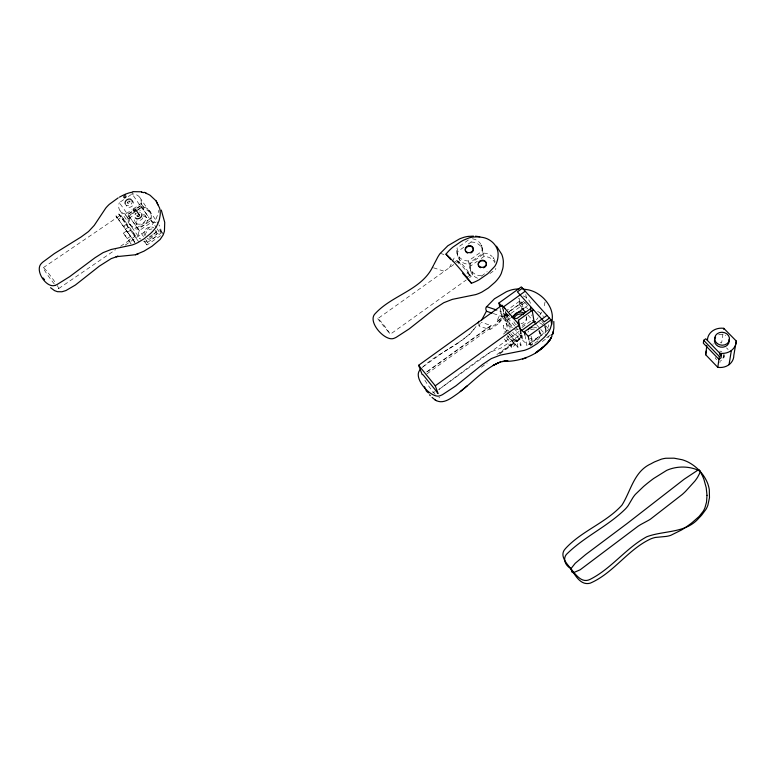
<?xml version="1.0" encoding="UTF-8"?>
<svg xmlns="http://www.w3.org/2000/svg" width="775" height="775" viewBox="0 0 775 775"><rect width="100%" height="100%" fill="white"/><g stroke="black" fill="none" stroke-linecap="round" stroke-linejoin="round"><path stroke-width="0.58" stroke-dasharray="3.88 2.91" d="M480.219 323.407L479.105 326.023L489.994 329.724L499.507 322.855L498.984 320.104L496.601 321.751L501.318 311.56L497.947 310.436M545.038 302.008L544.118 306.726A33.315 13.127 -41 0 1 543.556 308.276M722.968 333.88L721.661 342.899A14.086 12.371 6.7 0 0 718.522 342.753M723.889 357.488L724.131 355.851M499.507 322.855L502.403 316.588L501.318 311.56M449.51 267.608L454.228 257.833L452.077 257.135M539.923 314.999L540.834 313.584A33.315 13.127 -41 0 0 541.696 312.102M422.239 367.592C438.388 351.695 462.51 345.214 475.995 326.633L469.795 334.238L459.236 342.085M423.043 366.759L444.153 351.656M518.485 335.914L502.016 347.51A13.185 5.144 -40.6 0 1 500.195 348.382L492.784 351.133A25.691 9.872 -40 0 0 488.909 353.09L478.127 360.201L438.679 389.631M481.353 367.234L487.213 362.981M499.923 353.758L521.43 338.152M512.556 332.31A14.066 2.829 53.8 0 0 519.792 338.811L521.052 345.282L518.039 347.462L507.751 335.623L507.974 336.689L504.486 339.218L511.694 347.539L515.201 345.001L514.164 339.944L507.615 332.417M548.981 329.394L526.845 345.485L525.159 336.398M530.807 346.241L530.323 343.567L545.726 332.368L544.476 324.086M534.76 343.257L538.586 340.477M546.646 337.629L549.504 335.546L549.243 333.734M542.306 341.513L549.058 336.602M506.317 323.398L507.712 329.976L504.719 332.136L503.295 325.577L506.317 323.398A14.066 2.829 53.8 0 0 510.115 329.181M503.363 334.132L506.889 331.584M521.962 327.428L530.594 321.17M439.028 389.389L519.289 331.216L515.433 326.817M511.694 347.539L510.628 342.502L514.164 339.944M496.862 354.582L521.614 336.631M499.429 353.352L521.711 337.183L521.284 334.955M518.039 347.462L516.751 341.019L519.792 338.811M505.271 311.502L520.374 300.603L521.904 302.318L522.408 305.137L511.093 313.303M510.134 313.991L505.484 317.353L504.903 314.582L521.904 302.318M510.522 317.944L505.755 321.383L501.987 317.062L509.611 311.56M510.541 310.891L523.861 301.272M426.589 371.942L489.858 326.275M427.374 371.709L491.243 325.616L481.13 322.187M514.668 325.946L505.407 315.396L496.601 321.751L504.874 315.444M525.004 302.56L520.044 306.144L518.62 298.443M426.88 373.908L504.69 317.74L502.51 307.491M524.82 307.617L527.678 305.544M489.877 273.546L495.642 269.429A12.875 11.199 -13.7 0 0 495.855 268.237M477.574 278.215A12.875 11.199 -13.7 0 1 470.667 265.99L477.352 261.214M481.178 258.492L484.046 256.448A12.875 11.199 -13.7 0 1 495.012 262.899M466.918 273.478L467.858 272.81L469.941 275.173L470.318 276.694L469.757 277.101M466.918 277.324L469.941 275.173M453.811 264.537L377.687 318.709A13.776 1.627 54.5 0 1 390.271 334.257L466.211 280.007M469.553 277.615L471.219 276.423A13.65 2.683 54.5 0 0 458.112 261.475L456.504 262.628M481.517 276.191L487.213 271.628M481.905 247.07A12.826 11.073 -14.6 0 1 481.798 251.42L482.554 254.781L469.195 264.314A12.768 11.034 -14.6 0 1 457.851 251.458L464.496 246.731M468.294 244.038L471.142 242.013L470.599 239.737M454.043 262.599L457.047 260.468L459.091 262.802L458.151 263.471M469.195 264.314L468.362 260.991L481.798 251.42M470.667 265.99L469.844 262.667L483.29 253.086A12.933 11.237 -13.7 0 1 492.261 256.632M457.851 251.458L456.979 248.097L470.338 238.603M155.891 222.764A11.751 9.484 -31.6 0 0 151.881 221.999L139.229 230.64A11.751 9.484 -31.6 0 0 140.333 239.126M58.716 288.562L115.64 249.657M120.638 246.247L135.615 236.007L131.527 230.282M149.546 236.792L152.491 234.767M153.479 234.098L160.096 229.565L161.19 231.076L144.993 242.168L143.908 240.647M162.023 232.432L145.913 243.476L146.998 244.997L163.128 233.943L160.096 229.565M143.549 236.549L128.766 215.799L133.746 212.408M137.718 209.705L141.699 206.993A12.003 9.61 -31.4 0 1 150.737 217M136.109 211.217L127.158 217.32L128.214 218.792L133.765 215.014M137.107 210.538L143.075 206.479L144.15 207.942L139.568 211.062M123.37 226.407L126.267 224.43L126.683 225.021L123.797 226.998M128.301 227.298L121.278 217.446L118.401 219.403L125.405 229.274L128.301 227.298L137.766 240.502M134.821 242.255L131.769 238.032L128.447 240.298L131.043 243.854L123.38 233.149L126.693 230.892L135.635 243.369M127.652 232.171L130.462 230.243L139.132 242.391M150.263 218.744L137.262 227.618A12.003 9.61 -31.4 0 1 128.766 215.799M129.9 217.649A11.664 9.348 -31.5 0 0 138.153 229.148L150.796 220.517L150.176 219.596M138.153 229.148L119.311 202.633L124.262 199.282M128.214 196.598L132.167 193.915M118.837 214.026L120.861 216.855L117.974 218.821L115.959 215.983L118.837 214.026L130.462 230.243M43.303 267.675L120.658 215.062L135.606 235.987M128.214 218.792L125.104 214.423L132.099 209.667M133.106 208.979L141.098 203.544L142.164 205.007L137.572 208.136M131.653 211.575L127.681 214.287A11.916 9.465 -31.3 0 1 119.311 202.633M136.623 208.194L140.604 205.491A11.916 9.465 -31.3 0 0 133.397 193.973M131.74 212.108L126.17 215.896L125.104 214.423M444.676 351.317L448.328 348.973M458.19 342.763L448.841 348.653M125.23 245.094L142.377 233.469A82.14 52.777 -33.2 0 0 145.487 231.086L151.358 225.757L155.048 220.681A32.066 19.879 -33.7 0 0 156.085 218.705L157.654 214.762A30.051 18.629 -33.7 0 0 158.526 210.364M435.075 391.695L432.692 392.654M440.239 253.338L444.559 254.704M433.496 267.792L444.317 271.308M493.268 313.526L502.403 316.588M726.533 347.888L728.151 349.554M524.627 302.134L526.923 304.691M541.764 321.315L544.961 324.88M545.755 325.781L548.148 328.455M522.408 305.137L520.887 303.422L520.374 300.603M528.007 315.096L531.979 319.571M536.755 324.938L539.942 328.522M540.737 329.414L546.307 335.682M504.903 314.582L503.382 312.858L503.973 315.628L505.484 317.353M530.323 343.567L531.892 345.35M458.112 261.475L471.219 276.423M504.69 317.74L513.205 327.457M513.97 328.348L521.711 337.183M507.712 329.976L510.066 332.678M510.851 333.579L521.052 345.282M507.974 336.689L515.201 345.001M506.269 337.483L510.628 342.502M377.687 318.709L390.271 334.257M123.38 233.149L127.294 238.516L130.578 236.268L115.959 215.983M125.405 229.274L134.928 242.439M120.077 210.761L140.052 238.758M125.356 221.66L120.658 215.062M144.576 241.597L146.998 244.997M145.613 239.485L147.608 242.313A11.751 9.484 -31.6 0 1 143.578 241.529M135.383 222.444L136.797 224.45M125.55 204.377L126.809 206.179M131.808 200.124L133.058 201.936M145.254 215.712L146.63 217.736M150.941 219.742L156.356 227.734M157.034 228.732L160.328 233.595A11.751 9.484 -31.6 0 0 158.836 224.779M141.699 206.993L149.372 218.308M150.631 220.158L151.881 221.999M140.604 205.491L148.916 217.746M133.445 195.794L142.474 209.085A11.664 9.348 -31.5 0 1 150.796 220.517M141.098 203.544L144.15 207.942M149.381 210.519L158.09 223.5M139.771 197.373L149.943 212.515M457.047 260.468L457.453 262.018A13.65 2.674 54.5 0 1 459.091 262.802M457.793 256.186L456.959 253.018M459.11 257.038L459.972 260.371M469.853 267.666L470.628 270.775M472.043 271.744L472.857 275.028M481.769 246.479L482.573 250.044M483.29 253.086L484.046 256.448M499.953 307.685L501.987 317.062M502.791 307.384L505.755 321.383M505.465 312.151L506.201 315.638L505.465 312.073M505.939 314.388L507.354 321.15M507.315 314.253L509.611 325.326M506.588 312.771L507.276 316.064A12.933 11.499 -10.5 0 0 512.42 327.66M522.001 335.265L523.028 340.661M519.134 298.268L520.626 306.416A12.933 11.499 -10.5 0 1 527.804 308.566M529.102 340.893L529.916 345.418M526.448 317.227L526.787 319.155M531.069 336.147L532.609 344.923M525.789 294.529L526.545 298.937M531.698 314.931L531.815 315.628M539.991 332.485L540.291 334.383M545.435 325.733L546.249 331.167M548.312 324.735L548.652 327.06M720.12 361.324A1.356 1.192 7 0 1 719.781 362.429M718.658 334.829A7.392 6.462 6 0 1 725.797 335.401M724.15 354.63A4.466 3.923 6.7 0 1 721.641 358.68M719.568 351.143A4.466 3.923 6.7 0 1 721.767 351.627M723.094 354.495A4.456 3.914 6.7 0 1 720.566 360.549M716.739 359.707A4.456 3.914 6.7 0 1 715.18 357.527M712.787 344.187A14.086 12.371 6.7 0 1 713.426 343.897M57.214 285.52A12.981 0.94 53.7 0 1 56.672 286.798M54.328 283.999A12.981 0.94 53.7 0 1 44.621 270.465A12.981 0.94 53.7 0 1 45.715 269.903A12.981 0.94 53.7 0 1 55.761 283.262M156.075 230.727A5.997 4.853 -31.6 0 1 154.642 237.547A5.997 4.853 -31.6 0 1 147.153 238.448M145.429 235.309A5.997 4.853 -31.6 0 1 152.036 228.925M155.417 230.407A6.016 4.853 -31.6 0 1 149.42 237.286M144.789 235.513A6.016 4.853 -31.6 0 1 146.243 228.693A6.016 4.853 -31.6 0 1 153.741 227.773M142.862 217.833A3.807 3.042 -31.4 0 1 136.72 219.819M139.568 212.253A3.817 3.052 -31.4 0 1 140.517 212.573M143.21 215.983A5.958 4.776 -31.5 0 1 147.066 221.815A5.958 4.776 -31.5 0 1 139.481 226.116A5.958 4.776 -31.5 0 1 136.681 219.683M143.414 214.307A5.977 4.786 -31.5 0 1 145.545 220.148A5.977 4.786 -31.5 0 1 139.006 224.227A5.977 4.786 -31.5 0 1 134.656 219.771M130.898 200.841A3.778 3.003 -31.3 0 1 133.503 203.738A3.778 3.003 -31.3 0 1 130.171 207.177A3.778 3.003 -31.3 0 1 126.451 205.433M132.079 200.599A3.788 3.003 -31.3 0 1 131.033 204.222A3.788 3.003 -31.3 0 1 127.023 205.365M538.063 317.692A35.534 14.018 -41 0 1 536.474 319.775M521.139 335.062A14.057 2.838 53.8 0 1 513.496 331.991M510.26 327.786A14.057 2.838 53.8 0 1 505.407 315.396M516.751 341.019A14.066 2.78 53.8 0 1 509.533 334.5M507.102 331.371A14.066 2.78 53.8 0 1 503.295 325.577M491.272 325.636A12.942 4.698 24.5 0 0 489.228 328.203A12.303 4.466 24.5 0 0 489.994 329.724M439.386 397.275A14.192 1.724 54.1 0 1 438.912 397.769M435.143 394.32A14.192 1.724 54.1 0 1 424.681 379.886M526.089 316.946A6.607 5.871 -10.5 0 1 521.381 325.616M516.295 324.725A6.607 5.871 -10.5 0 1 513.893 321.683M526.361 316.636A6.626 5.89 -10.5 0 1 521.013 323.708M518.359 329.482A12.933 11.499 -10.5 0 1 516.227 329.162M509.766 316.355A13.165 11.654 -10.8 0 1 506.201 312.732M523.261 295.924A13.165 11.654 -10.8 0 1 530.691 304.226M538.528 330.847A6.665 5.958 -9.1 0 1 538.625 338.898A6.665 5.958 -9.1 0 1 529.722 340.002M527.959 332.194A6.665 5.958 -9.1 0 1 528.715 331.235M530.633 329.85A6.665 5.958 -9.1 0 1 535.835 329.356M539.264 330.247A6.684 5.977 -9.1 0 1 537.908 337.406A6.684 5.977 -9.1 0 1 529.926 338.433M533.5 327.186A6.684 5.977 -9.1 0 1 536.736 327.922M539.574 322.749A13.049 11.673 -9.1 0 1 546.375 332.465M531.882 344.894A13.049 11.673 -9.1 0 1 520.461 335.168M537.618 311.492A13.282 11.828 -9.4 0 1 543.411 316.646M479.231 326.052A22.301 8.099 24.5 0 1 478.553 324.551M467.858 272.81A13.65 2.674 54.5 0 1 470.318 276.694M468.362 260.991A12.826 11.073 -14.6 0 1 456.979 248.097M472.44 238.768A12.826 11.073 -14.6 0 1 480.878 244.299M471.142 242.013A12.768 11.034 -14.6 0 1 482.554 254.781M481.42 275.774A12.933 11.237 -13.7 0 1 469.844 262.667M494.247 259.412A12.933 11.237 -13.7 0 1 495.022 261.698"/><path stroke-width="1.16" d="M703.661 340.332L703.332 343.189L718.958 359.358L721.07 357.779L721.486 354.969L705.773 338.762L703.661 340.332L719.355 356.548L717.795 367.331L705.705 354.766L706.8 345.611M719.636 354.485L719.82 353.245A14.434 12.613 6 0 0 736.25 341.01L723.763 328.329A14.434 12.613 6 0 0 707.42 340.457M723.637 329.259L723.763 328.329M729.042 364.676L731.348 350.513M736.25 341.01L733.828 355.367A14.086 12.371 6.7 0 1 717.795 367.331M552.992 333.269L553.902 328.106L553.805 321.431M481.546 320.22L486.419 311.221L492.125 313.139M552.178 335.778C542.752 353.623 521.711 362.07 502.316 361.402M433.797 264.74L437.71 257.232A46.229 40.319 -14.1 0 1 440.006 253.648L447.843 245.752L459.439 238.962A37.287 32.443 -14.4 0 1 460.679 238.438L463.634 237.392A25.207 21.836 -14.6 0 1 468.255 236.394L473.477 236.123M478.882 321.422L478.078 323.001M433.419 265.505L432.44 267.414M432.421 267.443C420.951 289.947 392.625 295.227 375.991 312.809A19.792 17.476 -22 0 0 374.267 314.718C368.454 323.233 385.194 341.291 393.516 338.501A20.237 17.844 -22.1 0 0 396.141 337.358L409.19 328.9L435.327 308.256L443.765 302.715L452.397 299.353L475.676 294.607A35.611 30.932 -15 0 0 482.079 291.952L488.395 287.98L494.77 282.439A44.562 38.576 -15.2 0 0 497.347 279.659L499.177 277.247A25.246 21.962 -14.1 0 0 501.309 273.333L502.743 268.722A36.512 31.717 -14.9 0 0 503.159 266.358L503.363 261.814A30.089 26.137 -14.4 0 0 501.687 254.239L496.504 246.198M436.199 400.549C443.562 404.376 451.166 398.088 456.969 394.088C471.578 383.664 483.561 368.813 500.466 361.935M460.272 391.54L467.286 385.747M719.355 356.548L721.486 354.969M549.388 318.108L544.244 321.838L517.409 291.836L522.486 288.184M528.899 339.77L528.288 336.379L550.996 319.891L521.323 286.886L498.935 302.996L499.691 306.512M550.986 335.197L552.914 333.793M521.071 333.841L518.514 320.249L532.202 310.349A13.282 11.828 -9.4 0 1 533.578 310.426M438.127 393.603L435.279 385.805L519.376 324.928L502.026 305.214L418.636 365.277L422.201 374.635M521.575 330.567L534.053 321.518A13.049 11.673 -9.1 0 1 535.506 321.615M524.946 335.265L524.317 331.855L546.976 315.425M502.791 307.384L525.217 291.216M511.481 317.256L523.871 308.305M530.836 307.355A13.165 11.654 -10.8 0 1 530.633 308.586L516.954 318.477A13.165 11.654 -10.8 0 1 512.856 317.808M118.188 197.858L109.343 204.309A32.86 26.273 -31.9 0 0 105.758 208.088L94.25 225.389L88.515 231.541L80.92 237.102L54.366 253.58L42.712 262.192A21.71 17.234 -36 0 0 41.472 263.384C34.303 270.107 46.025 288.126 54.822 285.471M119.476 197.131L121.975 195.813M498.528 362.652L493.2 365.403L500.175 362.041L507.848 360.627L504.079 361.034M50.549 287.709L54.531 290.625L57.437 291.691L61.942 291.768L65.904 290.567L75.388 285.026L99.394 266.096L111.232 258.598L118.12 256.215L116.008 256.719L135.528 254.752L143.966 251.168L151.997 246.266L160.105 239.494L163.157 234.97L164.436 231.241L164.726 222.367L161.297 210.083M526.458 357.721L522.612 359.096M125.724 194.089L128.437 193.111A23.347 18.61 -31.5 0 1 132.612 192.171M135.528 254.752L138.473 253.725M132.98 191.648L141.748 191.803M518.959 288.891L515.443 289.133A26.001 23.056 -10.7 0 0 510.667 290.141L507.625 291.216A38.479 34.265 -10.3 0 0 506.356 291.758L494.46 298.782L486.719 306.677L496.823 310.058M475.424 236.201L479.754 236.753M522.699 288.988L528.686 289.908A30.981 27.522 -10.6 0 1 535.477 292.398C542.064 295.759 547.45 301.436 550.463 308.188A31.039 27.609 -10.4 0 1 552.352 316.161L552.226 320.937A37.665 33.499 -11 0 1 551.839 323.407L550.434 328.242A26.059 23.192 -9.9 0 1 548.303 332.349L546.452 334.858A45.957 40.746 -11.4 0 1 543.827 337.755L537.327 343.528L530.846 347.646A36.725 32.676 -11.1 0 1 524.258 350.387L500.204 355.153L491.311 358.602L482.66 364.357L455.942 385.824L442.564 394.601A20.828 18.9 -19.6 0 1 439.861 395.783C431.675 399.018 413.327 379.033 419.478 370.576A20.373 18.513 -19.5 0 1 420.563 369.268M141.563 192.239L143.695 192.655M144.014 192.287L146.088 192.956M432.053 397.401L435.162 399.919M434.998 399.823L436.354 400.636M428.498 392.954L426.444 391.191L424.506 386.783M449.887 257.862L451.593 259.615A67.706 12.545 54.3 0 1 464.952 274.922L466.841 277.256A39.632 7.508 54.4 0 1 471.433 283.262A44.863 38.653 -15.5 0 0 479.221 279.688L487.698 273.788L494.76 266.377A21.497 18.629 -14.1 0 0 496.591 262.88L497.502 259.945A28.21 24.422 -14.6 0 0 498.054 255.953C499.061 246.159 490.507 238.051 481.168 237.218A28.268 24.529 -14.3 0 0 477.594 236.888L473.399 237.024A21.468 18.581 -14.3 0 0 469.243 237.847L463.75 240.076A51.654 45.173 -13.4 0 0 461.241 241.432L452.852 247.177A45.803 39.99 -13.7 0 0 445.983 254.161L450.759 259.615M429.466 394.775L430.299 395.667M43.012 277.963L44.533 279.678M521.633 307.927L525.615 312.412M532.783 320.463L535.961 324.047M498.935 302.996L502.016 306.503M524.317 331.855L528.288 336.379M462.685 273.265L471.433 283.272M54.822 285.481A19.007 15.054 -35.9 0 0 57.243 284.415L69.672 276.646L95.025 257.726L103.075 252.64L111.028 249.521L131.944 245.045A33.112 26.418 -31.9 0 0 137.863 242.585L143.869 238.932L150.127 233.856A41.443 32.976 -31.7 0 0 152.723 231.318L154.612 229.109A23.444 18.774 -31.6 0 0 156.957 225.535L158.788 221.34A33.945 27.096 -31.8 0 0 159.437 219.189L160.183 215.053A27.948 22.339 -31.6 0 0 159.65 208.184L156.114 200.909L150.166 195.339A27.919 22.291 -31.6 0 0 145.865 193.285M418.636 365.277L435.279 385.805M135.48 209.395L139.219 214.82M156.114 200.909L157.926 204.891M520.955 329.772L521.091 330.46M530.633 308.586L530.991 310.717M532.202 310.349L534.053 321.518M550.996 319.891L551.635 324.531M728.975 339.363A7.392 6.462 6 0 1 720.605 347.103A7.392 6.462 6 0 1 715.606 337.086M705.705 354.766A14.086 12.371 6.7 0 1 706.48 350.717M122.46 195.571A43.943 35.282 -31.9 0 1 125.269 194.273M139.355 215.44A1.172 0.94 -31.4 0 1 137.96 216.487A1.172 0.94 -31.4 0 1 137.214 215.305M138.551 214.472A1.172 0.94 -31.4 0 1 139.103 214.685M141.67 213.813A3.817 3.052 -31.4 0 1 139.897 218.056A3.817 3.052 -31.4 0 1 135.276 217.843M135.218 214.268A3.817 3.052 -31.4 0 1 135.925 213.435M150.457 218.162A12.003 9.61 -31.4 0 1 150.263 218.744M128.757 201.267A1.162 0.92 -31.3 0 1 129.774 201.917M128.272 203.234A1.162 0.92 -31.3 0 1 127.982 203.137M127.604 202.672A1.162 0.92 -31.3 0 1 127.613 202.178M125.279 203.903A3.788 3.003 -31.3 0 1 126.771 199.921A3.788 3.003 -31.3 0 1 131.208 199.533M132.167 193.915A11.916 9.465 -31.3 0 1 132.787 193.924M478.311 322.758A22.301 8.099 24.5 0 1 478.776 321.373M520.383 333.308A14.057 2.838 53.8 0 1 520.558 333.686M422.772 374.732A14.192 1.724 54.1 0 1 423.082 374.809L436.412 391.278A14.192 1.724 54.1 0 1 437.623 393.312M513.835 318.709A6.607 5.871 -10.5 0 1 523.6 314.669M513.263 317.992A6.626 5.89 -10.5 0 1 517.274 312.596A6.626 5.89 -10.5 0 1 524.278 313.371M504.738 308.586A13.165 11.654 -10.8 0 1 504.68 307.956M527.978 329.801A6.684 5.977 -9.1 0 1 532.144 327.331M525.266 332.901A13.282 11.828 -9.4 0 1 518.514 320.249M486.564 311.259A20.683 7.76 24.5 0 1 486.574 306.609M467.567 253.047A4.069 3.507 -14.6 0 1 466.298 247.642A4.069 3.507 -14.6 0 1 472.663 247.525A4.069 3.507 -14.6 0 1 470.764 252.979M481.382 245.355A12.826 11.073 -14.6 0 1 481.595 245.907M486.312 265.04A4.098 3.565 -13.7 0 1 483.426 267.792M480.577 267.714A4.098 3.565 -13.7 0 1 479.764 261.766A4.098 3.565 -13.7 0 1 486.293 263.219M493.355 257.91A12.933 11.237 -13.7 0 1 493.675 258.385M445.974 254.142A39.467 7.44 54.5 0 1 449.887 257.881M707.003 495.332L706.519 502.171L704.93 507.819A21.216 18.319 -57.6 0 1 703.119 511.384L699.147 516.421L692.23 522.524A107.744 94.928 -59.2 0 1 681.496 530.003L670.733 535.351A28.055 24.316 -56.7 0 1 666.016 536.436L655.408 537.443A28.355 24.412 -54.3 0 0 651.01 538.78C627.837 549.349 613.548 573.161 590.172 583.188C580.678 585.735 575.312 575.496 571.039 568.928C566.777 563.57 558.901 555.452 565.353 548.71C581.56 530.904 605.866 522.931 621.947 505.135C630.937 490.895 633.969 471.345 651.058 463.76A74.826 69.178 19 0 1 654.555 461.89L661.23 459.217A28.898 26.67 13.2 0 1 665.88 458.257L674.008 458.18L682.174 459.73A34.526 31.882 13.9 0 1 689.275 462.694C697.248 467.17 703.855 474.271 707.391 482.738A34.594 31.94 14.4 0 1 709.309 489.829L709.483 497.686L707.875 505.222A29.13 26.873 15.1 0 1 705.947 509.369L701.724 515.055A72.046 66.689 9.6 0 1 698.992 517.942C685.827 533.568 664.03 530.255 646.718 536.784C625.89 548.119 611.465 568.608 590.153 579.342C581.279 583.992 575.215 573.529 570.148 568.123C564.704 564.917 562.146 557.361 567.91 552.953C585.377 536.126 608.23 525.983 625.483 508.875A27.677 14.522 -30.3 0 0 628.167 505.629L632.778 497.86A28.103 15.045 -28.7 0 1 635.355 494.402L643.57 486.487A113.257 63.802 -27 0 1 653.558 478.553L666.655 470.396A21.225 11.218 -28.1 0 1 670.288 468.982C678.009 466.492 686.505 466.405 694.264 468.749A59.849 32.405 -28.8 0 1 700.067 471.316A59.375 51.663 -56.5 0 1 703.952 479.473L706.199 487.62L707.003 495.332M571.049 568.55L571.795 571.911L573.258 572.793L580.155 569.799L638.145 526.157A28.714 6.413 -39.5 0 1 640.847 524.481L648.404 520.393A14.909 3.391 -39.8 0 0 650.564 519.066L682.223 494.489A26.738 6.093 -40.1 0 0 685.536 491.398L694.797 481.188A33.645 7.711 -40.1 0 0 697.703 477.051C698.43 475.24 701.714 471.142 699.147 469.853A9.348 2.131 -40.4 0 0 697.82 470.173L684.18 479.212L627.043 523.571L585.764 554.474L575.234 563.28L571.049 568.55M553.486 331.187L552.846 333.851L553.486 331.187M551.364 337.561L550.076 339.721L551.364 337.561M550.424 339.208L548.971 341.262L550.424 339.208M549.368 340.738L547.76 342.715L549.368 340.738M548.206 342.172L546.452 344.09L548.206 342.172M545.619 344.865L545.067 345.418L546.956 343.548L543.12 347.132L545.619 344.865M543.74 346.58L541.076 348.808L543.74 346.58M541.754 348.246L538.412 350.833L541.754 348.246M539.138 350.271L535.67 352.732L539.138 350.271M717.379 343.616A7.421 6.471 5.9 0 0 729.411 339.983A7.421 6.471 5.9 0 0 719.51 332.591A7.421 6.471 5.9 0 0 717.379 343.616M134.395 211.062A1.182 0.94 -31.4 0 0 135.528 209.463A1.182 0.94 -31.4 0 0 133.591 209.647A1.182 0.94 -31.4 0 0 134.395 211.062M124.775 197.77A1.172 0.93 -31.2 0 0 125.908 196.182A1.172 0.93 -31.2 0 0 123.99 196.366A1.172 0.93 -31.2 0 0 124.775 197.77M467.771 252.553A4.069 3.517 -14.6 0 0 473.196 248.329A4.069 3.517 -14.6 0 0 466.657 246.566A4.069 3.517 -14.6 0 0 467.771 252.553M480.791 267.23A4.107 3.565 -13.7 0 0 486.245 262.967A4.107 3.565 -13.7 0 0 479.638 261.165A4.107 3.565 -13.7 0 0 480.791 267.23"/></g></svg>
